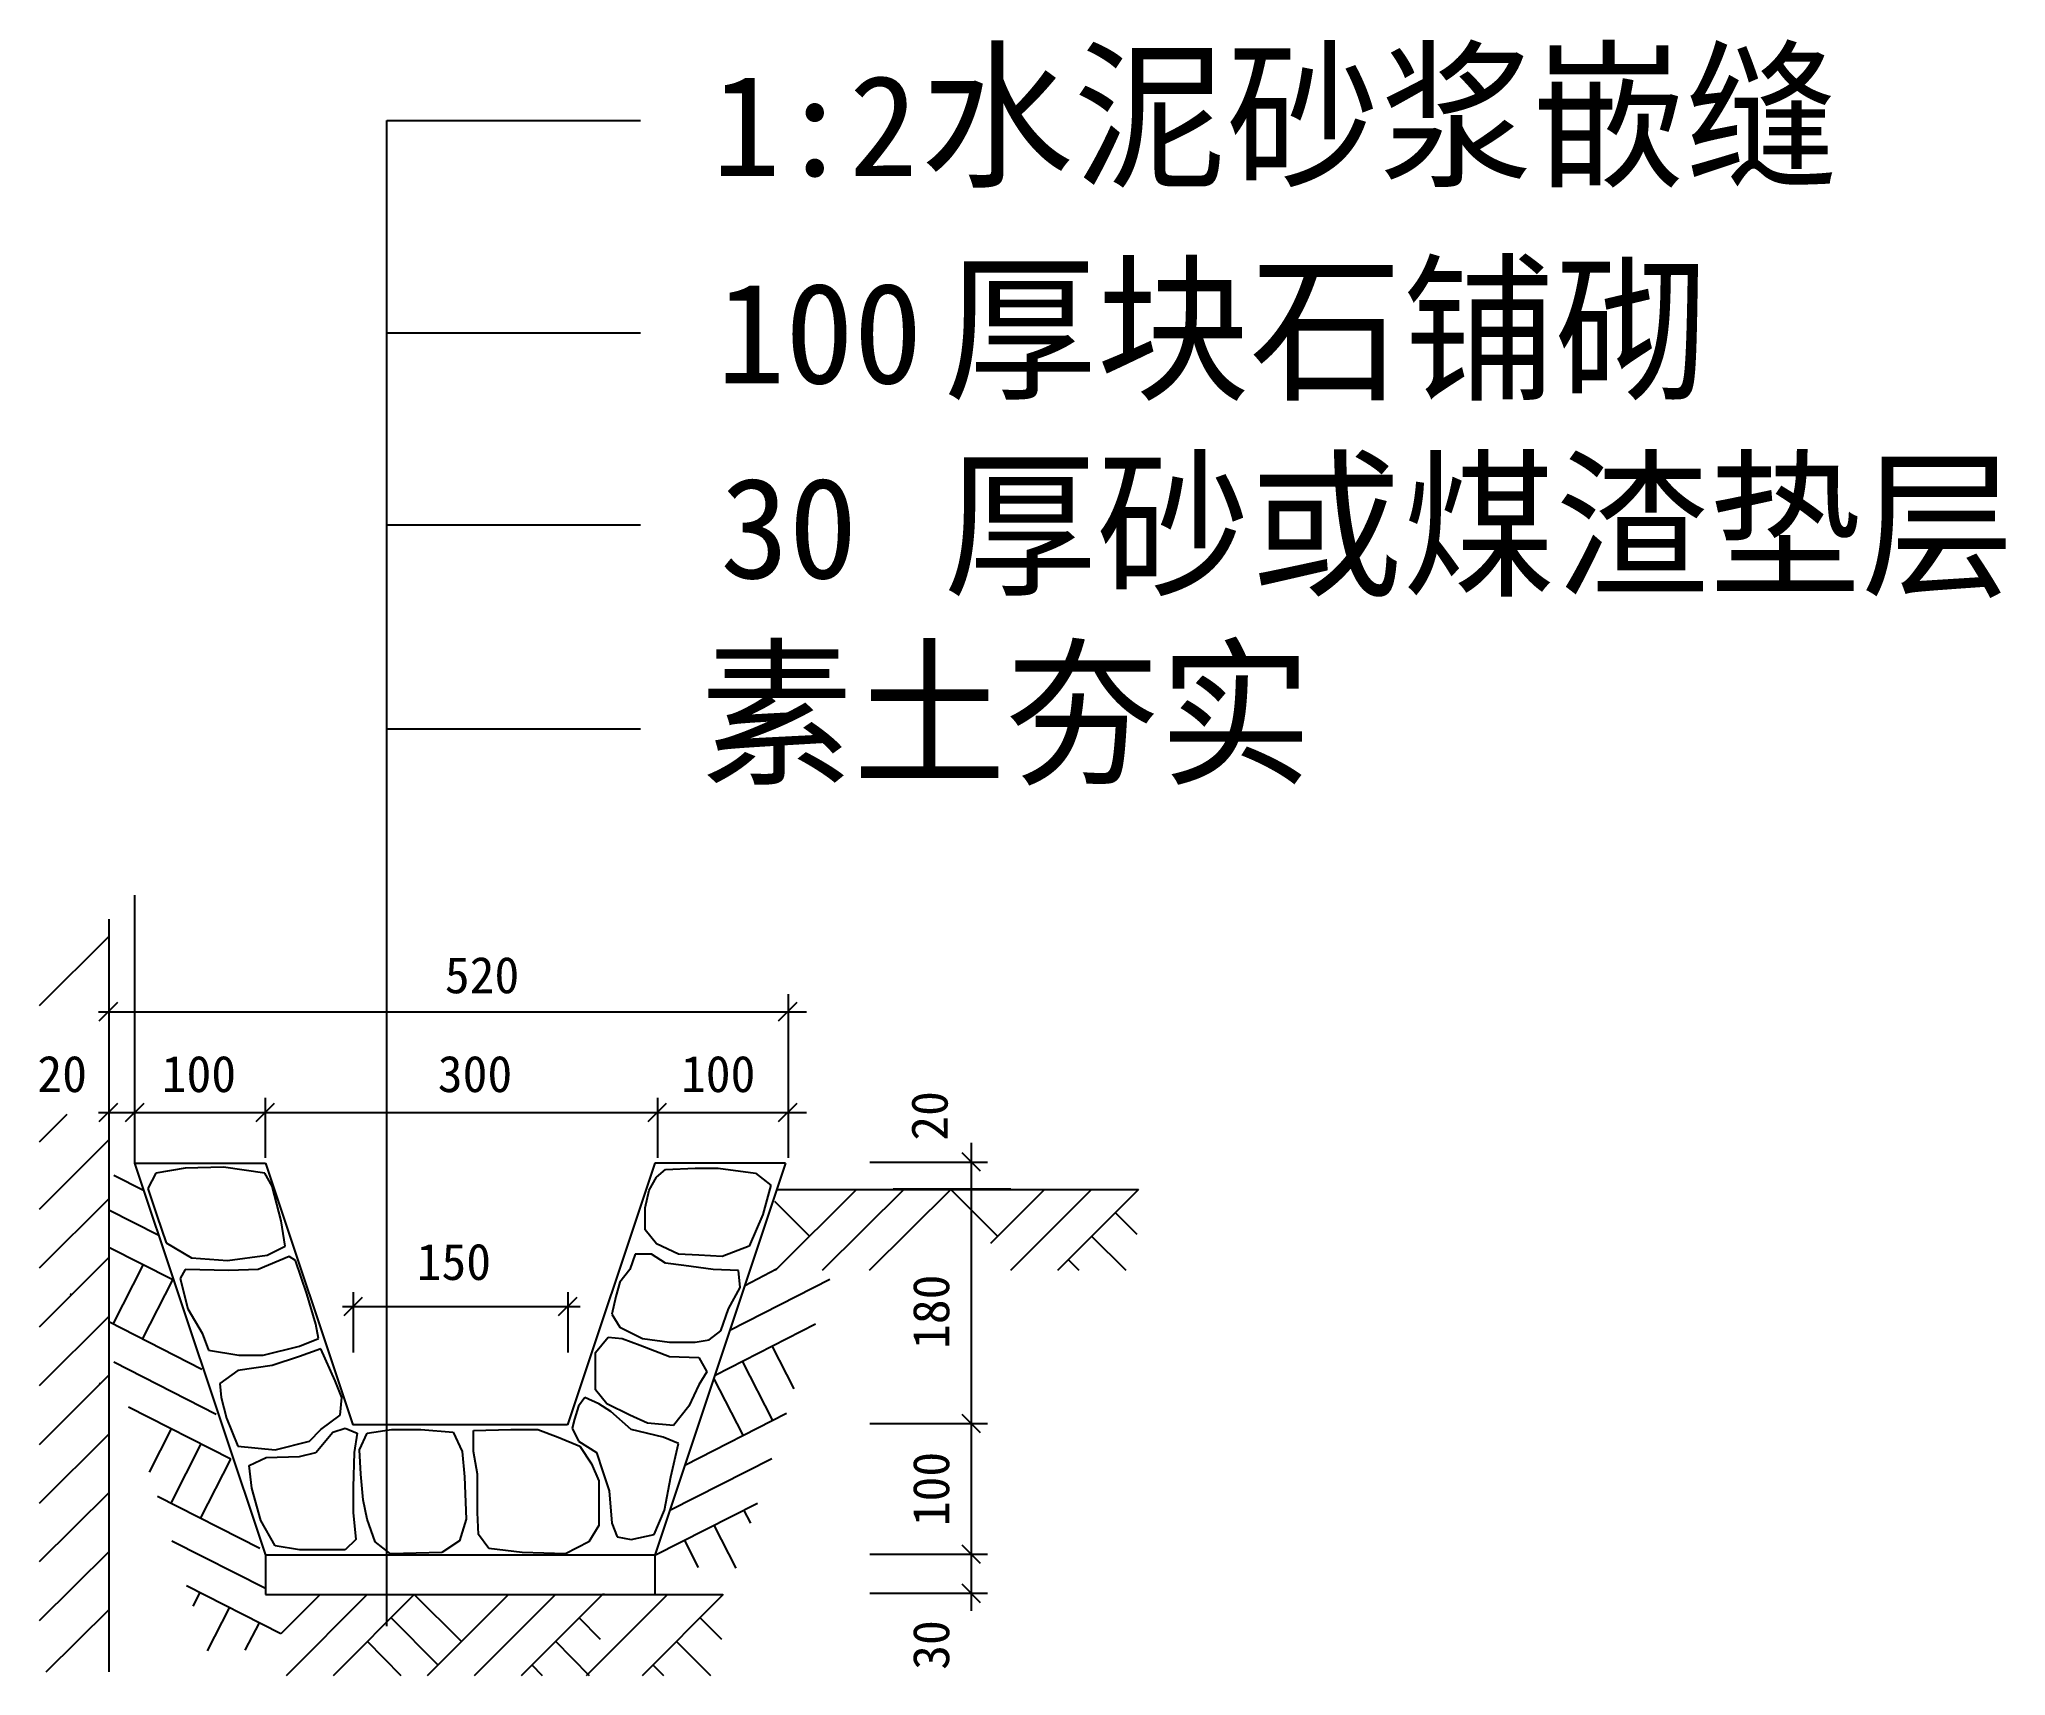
# Model space of a CAD drawing. Header units: metres. Extents: x 393.8 to 443.9, y 270.5 to 312.2.
import ezdxf

# ---------------------------------------------------------------- set-up
doc = ezdxf.new("R2010")
doc.units = ezdxf.units.M

msp = doc.modelspace()

# ---------------------------------------------------------------- linework, layer by layer
for p, q in [((402.65, 310.15), (409.12, 310.15)), ((402.65, 288.81), (402.65, 310.15)), ((402.65, 304.74), (409.12, 304.74)), ((402.65, 299.84), (409.12, 299.84)), ((402.65, 294.64), (409.12, 294.64)), ((396.22, 290.4), (396.22, 283.57)), ((395.56, 289.35), (393.79, 287.58)), ((395.56, 289.79), (395.56, 270.6)), ((402.65, 271.76), (402.65, 288.81)), ((412.88, 287.88), (412.88, 283.7)), ((395.3, 287.43), (413.35, 287.43)), ((394.49, 284.81), (393.79, 284.1)), ((395.3, 284.86), (413.35, 284.86)), ((399.55, 285.23), (399.55, 283.7)), ((409.55, 285.23), (409.55, 283.7)), ((395.56, 284.16), (393.79, 282.39)), ((417.55, 284.09), (417.55, 272.15)), ((396.76, 283.31), (396.56, 282.92)), ((397.51, 283.44), (396.76, 283.31)), ((398.49, 283.47), (397.51, 283.44)), ((399.54, 283.31), (398.49, 283.47)), ((399.73, 282.98), (399.54, 283.31)), ((409.53, 283.21), (409.76, 283.41)), ((409.76, 283.41), (410.51, 283.44)), ((410.51, 283.44), (411.1, 283.44)), ((411.1, 283.44), (412.05, 283.31)), ((412.05, 283.31), (412.44, 283.01)), ((414.97, 283.59), (417.97, 283.59)), ((396.45, 282.87), (395.69, 283.25)), ((396.56, 282.92), (396.79, 282.23)), ((399.96, 282.1), (399.73, 282.98)), ((409.24, 282.43), (409.34, 282.88)), ((409.34, 282.88), (409.53, 283.21)), ((412.44, 283.01), (412.24, 282.26)), ((414.63, 282.9), (412.55, 280.83)), ((415.83, 282.9), (413.75, 280.83)), ((417.03, 282.9), (414.95, 280.83)), ((415.56, 282.91), (418.56, 282.91)), ((416.69, 282.9), (419.69, 282.9)), ((418.22, 281.71), (417.03, 282.9)), ((419.42, 282.9), (418.04, 281.52)), ((420.62, 282.9), (418.55, 280.83)), ((421.82, 282.9), (419.75, 280.83)), ((395.56, 282.66), (393.79, 280.89)), ((396.82, 281.73), (395.56, 282.37)), ((409.24, 281.87), (409.24, 282.43)), ((413.43, 281.71), (412.54, 282.59)), ((421.78, 281.75), (421.22, 282.31)), ((396.79, 282.23), (397.02, 281.54)), ((400.06, 281.45), (399.96, 282.1)), ((409.53, 281.51), (409.24, 281.87)), ((412.24, 282.26), (411.89, 281.45)), ((397.19, 280.59), (395.56, 281.42)), ((397.02, 281.54), (397.67, 281.15)), ((399.6, 281.22), (400.06, 281.45)), ((410.09, 281.25), (409.53, 281.51)), ((411.89, 281.45), (411.2, 281.19)), ((421.5, 280.83), (420.62, 281.71)), ((395.56, 281.16), (393.79, 279.39)), ((395.67, 279.46), (396.44, 280.97)), ((397.51, 280.86), (397.38, 280.63)), ((398.62, 280.83), (397.51, 280.86)), ((397.67, 281.15), (398.59, 281.09)), ((398.59, 281.09), (399.6, 281.22)), ((399.37, 280.86), (398.62, 280.83)), ((400.16, 281.19), (399.37, 280.86)), ((400.32, 281.09), (400.16, 281.19)), ((400.61, 280.24), (400.32, 281.09)), ((408.85, 280.86), (408.59, 280.53)), ((408.98, 281.25), (408.85, 280.86)), ((409.4, 281.25), (408.98, 281.25)), ((409.76, 281.02), (409.4, 281.25)), ((410.22, 280.96), (409.76, 281.02)), ((410.61, 281.22), (410.09, 281.25)), ((410.97, 280.86), (410.22, 280.96)), ((411.2, 281.19), (410.61, 281.22)), ((411.62, 280.83), (410.97, 280.86)), ((411.66, 280.4), (411.62, 280.83)), ((411.78, 280.45), (412.59, 280.87)), ((420.3, 280.83), (420.02, 281.11)), ((396.42, 279.08), (397.19, 280.59)), ((397.38, 280.63), (397.58, 279.85)), ((401.79, 280.28), (401.79, 278.74)), ((407.27, 280.28), (407.27, 278.74)), ((408.59, 280.53), (408.49, 280.17)), ((411.36, 279.85), (411.66, 280.4)), ((411.4, 279.31), (413.95, 280.61)), ((394.61, 280.21), (394.58, 280.23)), ((397.58, 279.85), (397.94, 279.23)), ((400.84, 279.46), (400.61, 280.24)), ((401.52, 279.91), (407.58, 279.91)), ((408.49, 280.17), (408.39, 279.72)), ((411.17, 279.29), (411.36, 279.85)), ((395.56, 279.66), (393.79, 277.89)), ((397.93, 278.31), (395.56, 279.52)), ((400.91, 279.1), (400.84, 279.46)), ((408.39, 279.72), (408.59, 279.39)), ((408.59, 279.39), (409.17, 279.1)), ((410.87, 279.06), (411.17, 279.29)), ((411.02, 278.16), (413.58, 279.47)), ((397.94, 279.23), (398.1, 278.8)), ((398.1, 278.8), (398.88, 278.67)), ((399.5, 278.67), (400.42, 278.9)), ((400.42, 278.9), (400.91, 279.1)), ((400.97, 278.83), (400.42, 278.64)), ((401.33, 278.02), (400.97, 278.83)), ((407.97, 278.74), (408.29, 279.13)), ((408.29, 279.13), (408.65, 279.1)), ((408.65, 279.1), (409.11, 278.93)), ((409.11, 278.93), (409.86, 278.64)), ((409.17, 279.1), (409.86, 279)), ((409.86, 279), (410.51, 279)), ((410.51, 279), (410.87, 279.06)), ((413.04, 277.81), (412.48, 278.91)), ((398.3, 277.16), (395.69, 278.49)), ((398.85, 278.28), (398.39, 277.95)), ((399.73, 278.41), (398.85, 278.28)), ((398.88, 278.67), (399.5, 278.67)), ((400.42, 278.64), (399.73, 278.41)), ((407.97, 278.25), (407.97, 278.74)), ((409.86, 278.64), (410.61, 278.61)), ((410.61, 278.61), (410.81, 278.25)), ((412.49, 277.01), (411.72, 278.52)), ((395.56, 278.16), (393.79, 276.39)), ((395.34, 277.94), (395.32, 277.95)), ((398.39, 277.95), (398.43, 277.59)), ((401.5, 277.59), (401.33, 278.02)), ((407.97, 277.79), (407.97, 278.25)), ((408.26, 277.43), (407.97, 277.79)), ((410.61, 277.92), (410.35, 277.37)), ((410.81, 278.25), (410.61, 277.92)), ((411.74, 276.63), (410.99, 278.09)), ((398.67, 276.02), (396.06, 277.35)), ((398.43, 277.59), (398.56, 277.07)), ((401.46, 277.14), (401.5, 277.59)), ((407.54, 277.37), (407.44, 277.04)), ((407.7, 277.59), (407.54, 277.37)), ((408.06, 277.43), (407.7, 277.59)), ((408.36, 277.24), (408.06, 277.43)), ((408.85, 277.14), (408.26, 277.43)), ((410.35, 277.37), (409.96, 276.88)), ((396.6, 275.69), (397.16, 276.79)), ((398.56, 277.07), (398.85, 276.35)), ((400.68, 276.48), (400.97, 276.78)), ((400.97, 276.78), (401.46, 277.14)), ((401.27, 276.71), (401.59, 276.81)), ((401.59, 276.81), (401.89, 276.68)), ((402.15, 276.68), (402.77, 276.78)), ((402.77, 276.78), (403.52, 276.78)), ((403.52, 276.78), (404.34, 276.71)), ((404.86, 276.75), (405.81, 276.78)), ((405.81, 276.78), (406.5, 276.78)), ((406.5, 276.78), (407.02, 276.58)), ((407.44, 277.04), (407.38, 276.81)), ((407.38, 276.81), (407.54, 276.48)), ((408.88, 276.78), (408.36, 277.24)), ((409.3, 276.94), (408.85, 277.14)), ((409.7, 276.58), (408.88, 276.78)), ((409.96, 276.88), (409.3, 276.94)), ((410.25, 275.87), (412.84, 277.19)), ((414.97, 276.93), (417.97, 276.93)), ((395.56, 276.66), (393.79, 274.89)), ((397.15, 274.9), (397.92, 276.41)), ((398.85, 276.35), (399.8, 276.26)), ((399.8, 276.26), (400.68, 276.48)), ((400.84, 276.19), (401.27, 276.71)), ((401.89, 276.68), (401.82, 276.19)), ((401.95, 276.26), (402.15, 276.68)), ((401.99, 275.64), (401.95, 276.26)), ((404.34, 276.71), (404.57, 276.22)), ((404.86, 276.22), (404.86, 276.75)), ((407.02, 276.58), (407.57, 276.35)), ((407.54, 276.48), (408, 276.19)), ((407.57, 276.35), (407.87, 275.9)), ((410.09, 276.42), (409.7, 276.58)), ((409.89, 275.57), (410.09, 276.42)), ((397.9, 274.51), (398.67, 276.02)), ((399.14, 275.86), (399.57, 276.06)), ((399.21, 275.28), (399.14, 275.86)), ((399.57, 276.06), (400.42, 276.09)), ((400.42, 276.09), (400.84, 276.19)), ((401.82, 276.19), (401.79, 275.31)), ((404.57, 276.22), (404.63, 275.57)), ((404.96, 275.64), (404.86, 276.22)), ((407.87, 275.9), (408.06, 275.47)), ((408, 276.19), (408.16, 275.7)), ((409.87, 274.72), (412.47, 276.04)), ((399.44, 274.46), (399.21, 275.28)), ((401.79, 275.31), (401.79, 274.66)), ((402.05, 274.98), (401.99, 275.64)), ((404.63, 275.57), (404.67, 274.49)), ((404.96, 274.66), (404.96, 275.64)), ((408.06, 275.47), (408.06, 275.02)), ((408.16, 275.7), (408.32, 275.21)), ((409.73, 274.72), (409.89, 275.57)), ((395.56, 275.16), (393.79, 273.4)), ((399.41, 273.74), (396.8, 275.07)), ((402.15, 274.49), (402.05, 274.98)), ((408.06, 275.02), (408.06, 274.33)), ((408.32, 275.21), (408.39, 274.39)), ((409.48, 273.57), (412.1, 274.9)), ((399.8, 273.81), (399.44, 274.46)), ((401.79, 274.66), (401.86, 273.97)), ((402.35, 273.91), (402.15, 274.49)), ((404.67, 274.49), (404.5, 273.94)), ((404.99, 274.1), (404.96, 274.66)), ((408.06, 274.33), (407.8, 273.91)), ((408.39, 274.39), (408.52, 274.04)), ((409.47, 274.1), (409.73, 274.72)), ((411.56, 273.24), (411, 274.34)), ((411.93, 274.39), (411.75, 274.73)), ((399.56, 272.72), (397.17, 273.93)), ((400.42, 273.71), (399.8, 273.81)), ((401.86, 273.97), (401.59, 273.71)), ((402.74, 273.61), (402.35, 273.91)), ((404.5, 273.94), (404.05, 273.64)), ((405.25, 273.74), (404.99, 274.1)), ((407.8, 273.91), (407.21, 273.61)), ((408.52, 274.04), (408.88, 273.97)), ((408.88, 273.97), (409.47, 274.1)), ((410.6, 273.26), (410.24, 273.96)), ((395.56, 273.66), (393.79, 271.9)), ((401.04, 273.71), (400.42, 273.71)), ((401.59, 273.71), (401.04, 273.71)), ((404.05, 273.64), (402.74, 273.61)), ((406.1, 273.64), (405.25, 273.74)), ((407.21, 273.61), (406.1, 273.64)), ((414.97, 273.6), (417.97, 273.6)), ((399.95, 271.57), (397.54, 272.79)), ((397.71, 272.27), (397.89, 272.62)), ((400.95, 272.57), (399.95, 271.57)), ((402.15, 272.57), (400.08, 270.5)), ((403.35, 272.57), (401.28, 270.5)), ((404.55, 271.38), (403.35, 272.57)), ((405.75, 272.57), (403.68, 270.5)), ((406.95, 272.57), (404.88, 270.5)), ((408.15, 272.57), (406.08, 270.5)), ((409.81, 272.57), (407.73, 270.5)), ((411.23, 272.57), (409.16, 270.5)), ((409.48, 272.57), (411.21, 272.57)), ((414.97, 272.6), (417.97, 272.6)), ((395.56, 272.18), (393.96, 270.59)), ((398.08, 271.13), (398.64, 272.23)), ((399.04, 271.15), (399.4, 271.85)), ((403.95, 270.78), (402.75, 271.98)), ((408.1, 271.42), (407.55, 271.98)), ((411.19, 271.42), (410.63, 271.98)), ((403.02, 270.5), (402.15, 271.38)), ((407.82, 270.5), (406.95, 271.38)), ((410.91, 270.5), (410.03, 271.38)), ((406.62, 270.5), (406.35, 270.78)), ((409.71, 270.5), (409.43, 270.78))]:
    msp.add_line(p, q)
for points in [[(395.32, 287.2), (395.79, 287.67)], [(412.64, 287.2), (413.11, 287.67)], [(395.32, 284.63), (395.79, 285.1)], [(395.99, 284.63), (396.46, 285.1)], [(399.32, 284.63), (399.79, 285.1)], [(409.31, 284.63), (409.78, 285.1)], [(412.64, 284.63), (413.11, 285.1)], [(417.79, 283.36), (417.32, 283.83)], [(396.22, 283.57), (399.56, 273.57)], [(396.22, 283.57), (399.56, 283.57)], [(399.56, 283.57), (401.78, 276.9)], [(409.48, 283.57), (407.26, 276.9)], [(412.82, 283.57), (409.48, 273.57)], [(412.82, 283.57), (409.48, 283.57)], [(412.6, 282.9), (421.82, 282.9)], [(401.56, 279.68), (402.03, 280.15)], [(407.03, 279.68), (407.5, 280.15)], [(407.26, 276.9), (401.78, 276.9)], [(417.79, 276.69), (417.32, 277.16)], [(417.79, 273.36), (417.32, 273.83)], [(409.48, 273.57), (399.56, 273.57)], [(399.56, 273.57), (399.56, 272.57)], [(409.48, 273.57), (409.48, 272.57)], [(417.79, 272.36), (417.32, 272.83)], [(399.56, 272.57), (409.48, 272.57)], [(408.2, 272.57), (408.15, 272.57)]]:
    msp.add_lwpolyline(points)

# ---------------------------------------------------------------- texts
for s, height, p in [('水泥砂浆嵌缝', 3, (416.26, 308.77)), ('1:2', 2.57, (410.94, 308.74)), ('厚块石铺砌', 3, (416.85, 303.34)), ('100', 2.57, (411.06, 303.45)), ('厚砂或煤渣垫层', 3, (416.85, 298.34)), ('30', 2.57, (411.15, 298.48)), ('素土夯实', 3, (410.64, 293.53)), ('520', 0.93, (404.13, 287.9)), ('20', 0.93, (393.74, 285.38)), ('100', 0.93, (396.91, 285.38)), ('300', 0.93, (403.95, 285.38)), ('100', 0.93, (410.15, 285.38)), ('150', 0.93, (403.41, 280.59))]:
    msp.add_text(s, height=height).set_placement(p)
for s, p in [('20', (416.95, 284.14)), ('180', (416.99, 278.83)), ('100', (416.99, 274.31)), ('30', (416.99, 270.65))]:
    msp.add_text(s, height=0.93, rotation=90).set_placement(p)

doc.saveas('drawing.dxf')
